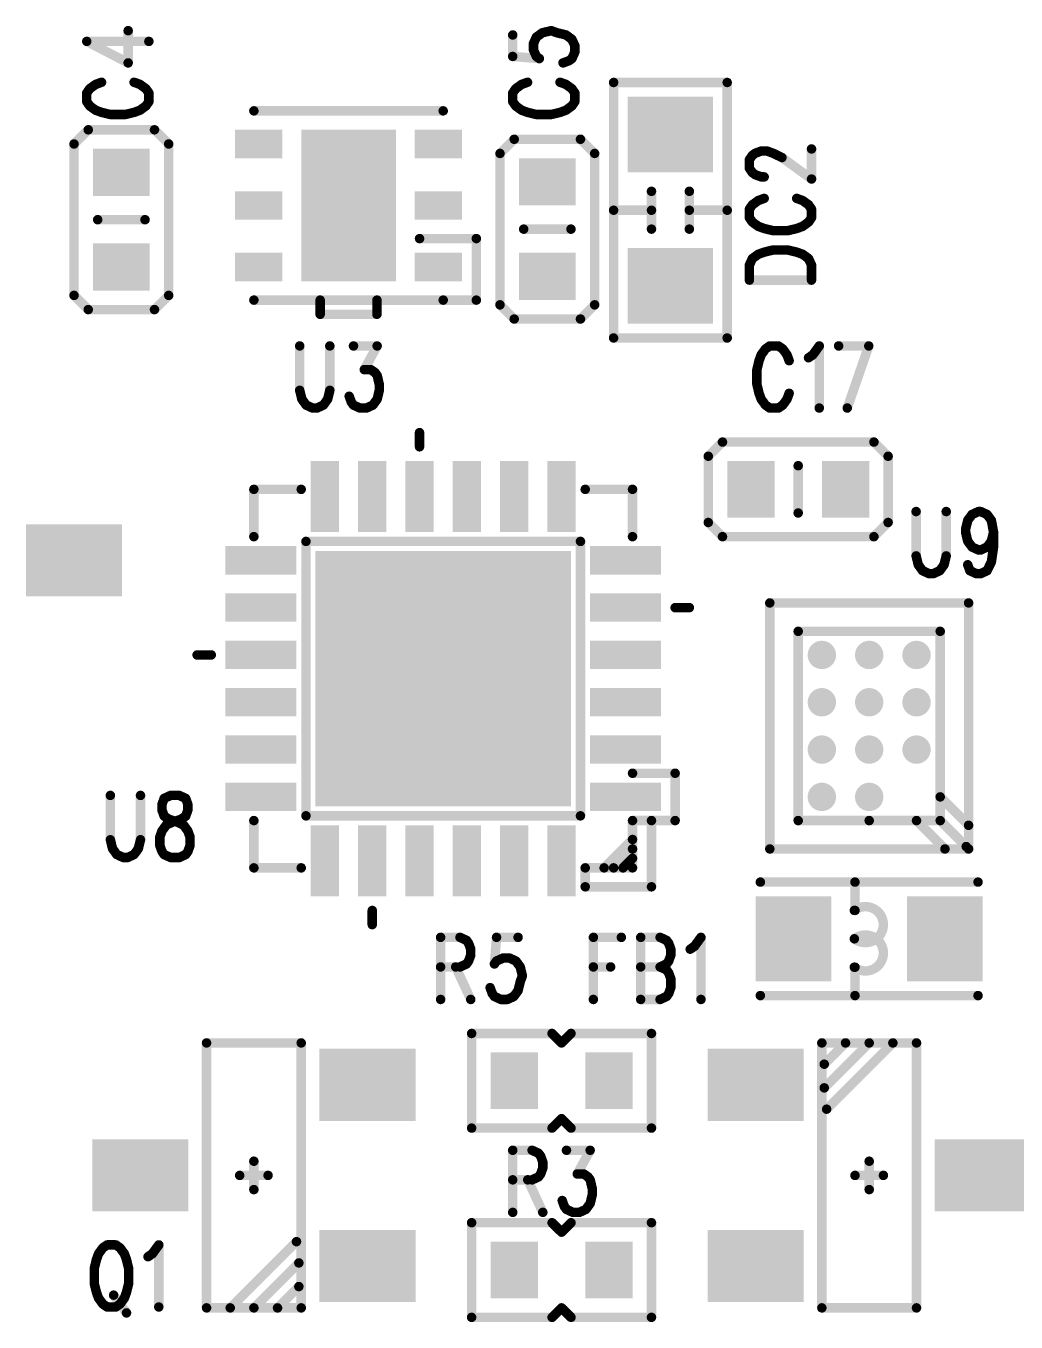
# Model space of a CAD drawing. Extents: x 99.9 to 127.4, y 95.7 to 155.
# Drawn here: x 110.09 to 120.55, y 126.95 to 140.65 of the extents above; entities that cross this region are included whole.
import ezdxf

# ---------------------------------------------------------------- set-up
doc = ezdxf.new("R2010")
doc.units = 0
doc.layers.get('0').update_dxf_attribs({"linetype": 'CONTINUOUS'})
doc.layers.add('MASK-TOP_PHO', color=3, linetype='CONTINUOUS')
doc.layers.add('SILK-TOP_PHO', color=14, linetype='CONTINUOUS')

# ---------------------------------------------------------------- blocks, each defined once
blk = doc.blocks.new('ROUND_1')
at = {"const_width": 0.050038}
blk.add_lwpolyline([(-0.025018, 0, 1), (0.025018, 0, 1)], format="xyb", close=True, dxfattribs=at)
blk = doc.blocks.new('ROUND_197')
at = {"const_width": 0.050038}
blk.add_lwpolyline([(-0.025018, 0, 1), (0.025018, 0, 1)], format="xyb", close=True, dxfattribs=at)
blk = doc.blocks.new('SQUARE_43')
blk.add_solid([(1.35001, 1.35001), (1.35001, -1.35001), (-1.35001, 1.35001), (-1.35001, -1.35001)])
blk = doc.blocks.new('ROUND_200')
at = {"const_width": 0.149986}
blk.add_lwpolyline([(-0.074994, 0, 1), (0.074994, 0, 1)], format="xyb", close=True, dxfattribs=at)
blk = doc.blocks.new('SQUARE_7')
blk.add_solid([(0.381, 0.381), (0.381, -0.381), (-0.381, 0.381), (-0.381, -0.381)])
blk = doc.blocks.new('SQUARE_16')
blk.add_solid([(0.250062, 0.250062), (0.250062, -0.250062), (-0.250062, 0.250062), (-0.250062, -0.250062)])
blk = doc.blocks.new('SQUARE_33')
blk.add_solid([(0.499998, 0.499998), (0.499998, -0.499998), (-0.499998, 0.499998), (-0.499998, -0.499998)])
blk = doc.blocks.new('SQUARE_137')
blk.add_solid([(0.149986, 0.149986), (0.149986, -0.149986), (-0.149986, 0.149986), (-0.149986, -0.149986)])
blk = doc.blocks.new('SQUARE_165')
blk.add_solid([(0.40005, 0.40005), (0.40005, -0.40005), (-0.40005, 0.40005), (-0.40005, -0.40005)])

msp = doc.modelspace()

# ---------------------------------------------------------------- linework, layer by layer
at = {"layer": 'MASK-TOP_PHO'}
for points, const_width in [([(116.949982, 139.500102), (116.849906, 139.500102)], 0.8001), ([(112.650016, 139.400026), (112.450118, 139.400026)], 0.299972), ([(113.4999, 138.450066), (113.4999, 139.050014)], 0.999996), ([(114.549936, 139.400026), (114.350038, 139.400026)], 0.299972), ([(111.05007, 139.100052), (111.149892, 139.100052)], 0.500124), ([(115.549934, 138.999976), (115.65001, 138.999976)], 0.500124), ([(112.650016, 138.75004), (112.450118, 138.75004)], 0.299972), ([(114.549936, 138.75004), (114.350038, 138.75004)], 0.299972), ([(111.05007, 138.100054), (111.149892, 138.100054)], 0.500124), ([(112.650016, 138.100054), (112.450118, 138.100054)], 0.299972), ([(114.549936, 138.100054), (114.350038, 138.100054)], 0.299972), ([(115.549934, 137.999978), (115.65001, 137.999978)], 0.500124), ([(116.949982, 137.899902), (116.849906, 137.899902)], 0.8001), ([(113.249964, 135.450072), (113.249964, 135.899906)], 0.299972), ([(113.75009, 135.450072), (113.75009, 135.899906)], 0.299972), ([(114.249962, 135.450072), (114.249962, 135.899906)], 0.299972), ([(114.750088, 135.450072), (114.750088, 135.899906)], 0.299972), ([(115.24996, 135.450072), (115.24996, 135.899906)], 0.299972), ([(115.750086, 135.450072), (115.750086, 135.899906)], 0.299972), ([(117.750082, 135.700008), (117.750082, 135.800084)], 0.500124), ([(118.75008, 135.700008), (118.75008, 135.800084)], 0.500124), ([(110.472982, 134.999984), (110.726982, 134.999984)], 0.762), ([(112.799876, 134.999984), (112.350042, 134.999984)], 0.299972), ([(116.650008, 134.999984), (116.19992, 134.999984)], 0.299972), ([(112.799876, 134.500112), (112.350042, 134.500112)], 0.299972), ([(116.650008, 134.500112), (116.19992, 134.500112)], 0.299972), ([(112.799876, 133.999986), (112.350042, 133.999986)], 0.299972), ([(116.650008, 133.999986), (116.19992, 133.999986)], 0.299972), ([(112.799876, 133.500114), (112.350042, 133.500114)], 0.299972), ([(116.650008, 133.500114), (116.19992, 133.500114)], 0.299972), ([(112.799876, 132.999988), (112.350042, 132.999988)], 0.299972), ([(116.650008, 132.999988), (116.19992, 132.999988)], 0.299972), ([(112.799876, 132.500116), (112.350042, 132.500116)], 0.299972), ([(116.650008, 132.500116), (116.19992, 132.500116)], 0.299972), ([(113.249964, 131.59994), (113.249964, 132.050028)], 0.299972), ([(113.75009, 131.59994), (113.75009, 132.050028)], 0.299972), ([(114.249962, 131.59994), (114.249962, 132.050028)], 0.299972), ([(114.750088, 131.59994), (114.750088, 132.050028)], 0.299972), ([(115.24996, 131.59994), (115.24996, 132.050028)], 0.299972), ([(115.750086, 131.59994), (115.750086, 132.050028)], 0.299972), ([(118.199916, 131.05003), (118.199916, 130.949954)], 0.8001), ([(119.800116, 131.05003), (119.800116, 130.949954)], 0.8001), ([(113.827052, 129.45745), (113.573052, 129.45745)], 0.762), ([(115.24996, 129.549906), (115.24996, 129.450084)], 0.500124), ([(116.249958, 129.549906), (116.249958, 129.450084)], 0.500124), ([(117.67312, 129.45745), (117.92712, 129.45745)], 0.762), ([(111.427006, 128.500124), (111.173006, 128.500124)], 0.762), ([(120.072912, 128.500124), (120.326912, 128.500124)], 0.762), ([(113.827052, 127.542544), (113.573052, 127.542544)], 0.762), ([(115.24996, 127.450088), (115.24996, 127.54991)], 0.500124), ([(116.249958, 127.450088), (116.249958, 127.54991)], 0.500124), ([(117.67312, 127.542544), (117.92712, 127.542544)], 0.762)]:
    msp.add_lwpolyline(points, dxfattribs=dict(at, const_width=const_width))
at = {"layer": 'SILK-TOP_PHO', "const_width": 0.100076}
for points in [[(111.17199, 140.256768), (111.17199, 140.597636)], [(115.234466, 140.55217), (115.234466, 140.325094)], [(115.45316, 140.461238), (115.484402, 140.529564)], [(115.484402, 140.529564), (115.546886, 140.57503)], [(115.546886, 140.57503), (115.640612, 140.597636)], [(115.640612, 140.597636), (115.703096, 140.57503)], [(115.703096, 140.57503), (115.796822, 140.55217)], [(115.796822, 140.55217), (115.859306, 140.506704)], [(115.859306, 140.506704), (115.890548, 140.438632)], [(110.734348, 140.484098), (111.17199, 140.256768)], [(110.734348, 140.484098), (111.390684, 140.484098)], [(115.45316, 140.393166), (115.45316, 140.461238)], [(115.484402, 140.325094), (115.45316, 140.393166)], [(115.890548, 140.37056), (115.859306, 140.302234)], [(115.890548, 140.438632), (115.890548, 140.37056)], [(115.234466, 140.325094), (115.515644, 140.302234)], [(115.515644, 140.302234), (115.484402, 140.325094)], [(115.828064, 140.279628), (115.76558, 140.256768)], [(115.859306, 140.302234), (115.828064, 140.279628)], [(110.76559, 139.983972), (110.734348, 139.93876)], [(110.828074, 140.029438), (110.76559, 139.983972)], [(110.890558, 140.052298), (110.828074, 140.029438)], [(111.296958, 140.029438), (111.234474, 140.052298)], [(111.359442, 139.983972), (111.296958, 140.029438)], [(111.390684, 139.93876), (111.359442, 139.983972)], [(115.265708, 139.983972), (115.234466, 139.93876)], [(115.328192, 140.029438), (115.265708, 139.983972)], [(115.390676, 140.052298), (115.328192, 140.029438)], [(115.796822, 140.029438), (115.734338, 140.052298)], [(115.859306, 139.983972), (115.796822, 140.029438)], [(115.890548, 139.93876), (115.859306, 139.983972)], [(116.299996, 137.349992), (116.299996, 140.050012)], [(116.299996, 140.050012), (117.499892, 140.050012)], [(117.499892, 140.050012), (117.499892, 137.349992)], [(110.734348, 139.93876), (110.734348, 139.847828)], [(110.734348, 139.847828), (110.76559, 139.802362)], [(111.359442, 139.802362), (111.390684, 139.847828)], [(111.390684, 139.847828), (111.390684, 139.93876)], [(115.234466, 139.93876), (115.234466, 139.847828)], [(115.234466, 139.847828), (115.265708, 139.802362)], [(115.859306, 139.802362), (115.890548, 139.847828)], [(115.890548, 139.847828), (115.890548, 139.93876)], [(110.76559, 139.802362), (110.828074, 139.756896)], [(110.828074, 139.756896), (110.890558, 139.734036)], [(110.890558, 139.734036), (110.984284, 139.71143)], [(110.984284, 139.71143), (111.140748, 139.71143)], [(111.140748, 139.71143), (111.234474, 139.734036)], [(111.234474, 139.734036), (111.296958, 139.756896)], [(111.296958, 139.756896), (111.359442, 139.802362)], [(114.499898, 139.750038), (112.499902, 139.750038)], [(115.265708, 139.802362), (115.328192, 139.756896)], [(115.328192, 139.756896), (115.390676, 139.734036)], [(115.390676, 139.734036), (115.484402, 139.71143)], [(115.484402, 139.71143), (115.640612, 139.71143)], [(115.640612, 139.71143), (115.734338, 139.734036)], [(115.734338, 139.734036), (115.796822, 139.756896)], [(115.796822, 139.756896), (115.859306, 139.802362)], [(110.750096, 139.549886), (110.599982, 139.400026)], [(111.45012, 139.549886), (110.750096, 139.549886)], [(111.59998, 139.400026), (111.45012, 139.549886)], [(110.599982, 139.400026), (110.599982, 137.80008)], [(111.59998, 137.80008), (111.59998, 139.400026)], [(115.24996, 139.450064), (115.1001, 139.29995)], [(115.949984, 139.450064), (115.24996, 139.450064)], [(116.100098, 139.29995), (115.949984, 139.450064)], [(115.1001, 139.29995), (115.1001, 137.700004)], [(116.100098, 137.700004), (116.100098, 139.29995)], [(117.734334, 139.234164), (117.765576, 139.27963)], [(117.765576, 139.27963), (117.796818, 139.302236)], [(117.796818, 139.302236), (117.859302, 139.325096)], [(117.859302, 139.325096), (117.921786, 139.325096)], [(117.921786, 139.325096), (117.98427, 139.302236)], [(117.98427, 139.302236), (118.07825, 139.25677)], [(118.07825, 139.25677), (118.39067, 139.02944)], [(118.39067, 139.02944), (118.39067, 139.347702)], [(117.734334, 139.143232), (117.734334, 139.234164)], [(117.765576, 139.097766), (117.734334, 139.143232)], [(117.796818, 139.074906), (117.765576, 139.097766)], [(117.859302, 139.0523), (117.796818, 139.074906)], [(117.890544, 139.0523), (117.859302, 139.0523)], [(116.700046, 138.500104), (116.700046, 138.8999)], [(117.100096, 138.500104), (117.100096, 138.8999)], [(117.765576, 138.756898), (117.734334, 138.711432)], [(117.734334, 138.711432), (117.734334, 138.6205)], [(117.82806, 138.802364), (117.765576, 138.756898)], [(117.890544, 138.82497), (117.82806, 138.802364)], [(118.296944, 138.802364), (118.23446, 138.82497)], [(118.359428, 138.756898), (118.296944, 138.802364)], [(118.39067, 138.711432), (118.359428, 138.756898)], [(118.39067, 138.6205), (118.39067, 138.711432)], [(110.849918, 138.599926), (111.350044, 138.599926)], [(116.299996, 138.700002), (116.700046, 138.700002)], [(117.499892, 138.700002), (117.100096, 138.700002)], [(117.734334, 138.6205), (117.765576, 138.575034)], [(117.765576, 138.575034), (117.82806, 138.529568)], [(118.296944, 138.529568), (118.359428, 138.575034)], [(118.359428, 138.575034), (118.39067, 138.6205)], [(115.350036, 138.500104), (115.849908, 138.500104)], [(117.82806, 138.529568), (117.890544, 138.506708)], [(117.890544, 138.506708), (117.98427, 138.484102)], [(117.98427, 138.484102), (118.140734, 138.484102)], [(118.140734, 138.484102), (118.23446, 138.506708)], [(118.23446, 138.506708), (118.296944, 138.529568)], [(114.249962, 138.400028), (114.84991, 138.400028)], [(114.84991, 138.400028), (114.84991, 137.750042)], [(117.734334, 138.120374), (117.765576, 138.1887)], [(117.765576, 138.1887), (117.82806, 138.234166)], [(117.82806, 138.234166), (117.890544, 138.256772)], [(117.890544, 138.256772), (117.98427, 138.279632)], [(117.98427, 138.279632), (118.140734, 138.279632)], [(118.140734, 138.279632), (118.23446, 138.256772)], [(118.23446, 138.256772), (118.296944, 138.234166)], [(118.296944, 138.234166), (118.359428, 138.1887)], [(118.359428, 138.1887), (118.39067, 138.120374)], [(117.734334, 137.96137), (117.734334, 138.120374)], [(118.39067, 138.120374), (118.39067, 137.96137)], [(117.734334, 137.96137), (118.39067, 137.96137)], [(110.599982, 137.80008), (110.750096, 137.649966)], [(111.45012, 137.649966), (111.59998, 137.80008)], [(112.499902, 137.750042), (114.499898, 137.750042)], [(113.199926, 137.750042), (113.199926, 137.599928)], [(113.799874, 137.750042), (113.199926, 137.750042)], [(113.799874, 137.599928), (113.799874, 137.750042)], [(114.84991, 137.750042), (114.499898, 137.750042)], [(110.750096, 137.649966), (111.45012, 137.649966)], [(115.1001, 137.700004), (115.24996, 137.54989)], [(115.949984, 137.54989), (116.100098, 137.700004)], [(113.199926, 137.599928), (113.799874, 137.599928)], [(115.24996, 137.54989), (115.949984, 137.54989)], [(117.499892, 137.349992), (116.299996, 137.349992)], [(112.984026, 137.265664), (112.984026, 136.79678)], [(113.302288, 136.79678), (113.302288, 137.265664)], [(113.552224, 137.265664), (113.80216, 137.265664)], [(113.80216, 137.265664), (113.666016, 137.015728)], [(117.904514, 137.234422), (117.859048, 137.171938)], [(117.94998, 137.265664), (117.904514, 137.234422)], [(118.040912, 137.265664), (117.94998, 137.265664)], [(118.086378, 137.234422), (118.040912, 137.265664)], [(118.131844, 137.171938), (118.086378, 137.234422)], [(118.40464, 137.171938), (118.472712, 137.265664)], [(118.472712, 137.265664), (118.472712, 136.609328)], [(118.677182, 137.265664), (118.995444, 137.265664)], [(118.995444, 137.265664), (118.768114, 136.609328)], [(117.836442, 137.109454), (117.813582, 137.015728)], [(117.859048, 137.171938), (117.836442, 137.109454)], [(118.15445, 137.109454), (118.131844, 137.171938)], [(118.359174, 137.140696), (118.40464, 137.171938)], [(113.666016, 137.015728), (113.734088, 137.015728)], [(113.734088, 137.015728), (113.779554, 136.984486)], [(113.779554, 136.984486), (113.80216, 136.953244)], [(113.80216, 136.953244), (113.82502, 136.859264)], [(117.813582, 137.015728), (117.813582, 136.859264)], [(112.984026, 136.79678), (113.006886, 136.703054)], [(113.279428, 136.703054), (113.302288, 136.79678)], [(113.82502, 136.79678), (113.80216, 136.703054)], [(113.82502, 136.859264), (113.82502, 136.79678)], [(117.813582, 136.859264), (117.836442, 136.765538)], [(113.006886, 136.703054), (113.052352, 136.64057)], [(113.234216, 136.64057), (113.279428, 136.703054)], [(113.529618, 136.671812), (113.506758, 136.734296)], [(113.552224, 136.64057), (113.529618, 136.671812)], [(113.80216, 136.703054), (113.756694, 136.64057)], [(117.836442, 136.765538), (117.859048, 136.703054)], [(117.859048, 136.703054), (117.904514, 136.64057)], [(118.086378, 136.64057), (118.131844, 136.703054)], [(118.131844, 136.703054), (118.15445, 136.765538)], [(113.052352, 136.64057), (113.120424, 136.609328)], [(113.120424, 136.609328), (113.16589, 136.609328)], [(113.16589, 136.609328), (113.234216, 136.64057)], [(113.62055, 136.609328), (113.552224, 136.64057)], [(113.688622, 136.609328), (113.62055, 136.609328)], [(113.756694, 136.64057), (113.688622, 136.609328)], [(117.904514, 136.64057), (117.94998, 136.609328)], [(117.94998, 136.609328), (118.040912, 136.609328)], [(118.040912, 136.609328), (118.086378, 136.64057)], [(114.249962, 136.349994), (114.249962, 136.19988)], [(117.450108, 136.249918), (117.299994, 136.100058)], [(119.050054, 136.249918), (117.450108, 136.249918)], [(119.199914, 136.100058), (119.050054, 136.249918)], [(117.299994, 136.100058), (117.299994, 135.400034)], [(118.249954, 135.50011), (118.249954, 135.999982)], [(119.199914, 135.400034), (119.199914, 136.100058)], [(112.499902, 135.24992), (112.499902, 135.750046)], [(112.499902, 135.750046), (113.000028, 135.750046)], [(116.499894, 135.750046), (116.000022, 135.750046)], [(116.499894, 135.24992), (116.499894, 135.750046)], [(119.49557, 135.515604), (119.49557, 135.046974)], [(119.813578, 135.046974), (119.813578, 135.515604)], [(120.018302, 135.328152), (120.040908, 135.421878)], [(120.040908, 135.421878), (120.086374, 135.484362)], [(120.086374, 135.484362), (120.154446, 135.515604)], [(120.154446, 135.515604), (120.177306, 135.515604)], [(120.177306, 135.515604), (120.245378, 135.484362)], [(120.245378, 135.484362), (120.290844, 135.421878)], [(120.290844, 135.421878), (120.313704, 135.29691)], [(117.299994, 135.400034), (117.450108, 135.24992)], [(119.050054, 135.24992), (119.199914, 135.400034)], [(120.018302, 135.29691), (120.018302, 135.328152)], [(120.040908, 135.203184), (120.018302, 135.29691)], [(120.313704, 135.29691), (120.290844, 135.203184)], [(120.313704, 135.29691), (120.313704, 135.1407)], [(115.949984, 135.199882), (113.050066, 135.199882)], [(113.050066, 135.199882), (113.050066, 132.299964)], [(115.949984, 132.299964), (115.949984, 135.199882)], [(117.450108, 135.24992), (119.050054, 135.24992)], [(120.086374, 135.1407), (120.040908, 135.203184)], [(120.290844, 135.203184), (120.245378, 135.1407)], [(119.49557, 135.046974), (119.518176, 134.953248)], [(119.790972, 134.953248), (119.813578, 135.046974)], [(120.154446, 135.109458), (120.086374, 135.1407)], [(120.177306, 135.109458), (120.154446, 135.109458)], [(120.245378, 135.1407), (120.177306, 135.109458)], [(120.313704, 135.1407), (120.290844, 134.98449)], [(119.518176, 134.953248), (119.563642, 134.89051)], [(119.563642, 134.89051), (119.631714, 134.859268)], [(119.67718, 134.859268), (119.745506, 134.89051)], [(119.745506, 134.89051), (119.790972, 134.953248)], [(120.063514, 134.89051), (120.040908, 134.953248)], [(120.13184, 134.859268), (120.063514, 134.89051)], [(120.245378, 134.89051), (120.177306, 134.859268)], [(120.290844, 134.98449), (120.245378, 134.89051)], [(119.631714, 134.859268), (119.67718, 134.859268)], [(120.177306, 134.859268), (120.13184, 134.859268)], [(116.949982, 134.500112), (117.100096, 134.500112)], [(117.94998, 134.549896), (120.050052, 134.549896)], [(117.94998, 131.949952), (117.94998, 134.549896)], [(120.050052, 134.549896), (120.050052, 131.949952)], [(119.750078, 134.249922), (118.249954, 134.249922)], [(118.249954, 134.249922), (118.249954, 132.249926)], [(119.750078, 132.249926), (119.750078, 134.249922)], [(111.899954, 133.999986), (112.050068, 133.999986)], [(116.949982, 132.750052), (116.499894, 132.750052)], [(116.949982, 132.249926), (116.949982, 132.750052)], [(110.98403, 132.51561), (110.98403, 132.04698)], [(111.302292, 132.04698), (111.302292, 132.51561)], [(111.552228, 132.484368), (111.529622, 132.421884)], [(111.529622, 132.421884), (111.529622, 132.3594)], [(111.620554, 132.51561), (111.552228, 132.484368)], [(111.711486, 132.51561), (111.620554, 132.51561)], [(111.779558, 132.484368), (111.711486, 132.51561)], [(111.802164, 132.421884), (111.779558, 132.484368)], [(111.802164, 132.3594), (111.802164, 132.421884)], [(119.750078, 132.500116), (120.050052, 132.199888)], [(111.529622, 132.3594), (111.552228, 132.296916)], [(111.552228, 132.296916), (111.597694, 132.265674)], [(111.734092, 132.265674), (111.779558, 132.296916)], [(111.779558, 132.296916), (111.802164, 132.3594)], [(113.050066, 132.299964), (115.949984, 132.299964)], [(111.506762, 132.078222), (111.529622, 132.140706)], [(111.529622, 132.140706), (111.575088, 132.20319)], [(111.575088, 132.20319), (111.64316, 132.234432)], [(111.597694, 132.265674), (111.688626, 132.234432)], [(111.64316, 132.234432), (111.734092, 132.265674)], [(111.688626, 132.234432), (111.756698, 132.20319)], [(111.756698, 132.20319), (111.802164, 132.140706)], [(111.802164, 132.140706), (111.825024, 132.078222)], [(112.499902, 132.249926), (112.499902, 131.750054)], [(116.499894, 131.750054), (116.499894, 132.249926)], [(116.499894, 132.249926), (116.949982, 132.249926)], [(116.700046, 131.549902), (116.700046, 132.249926)], [(118.249954, 132.249926), (119.000016, 132.249926)], [(119.000016, 132.249926), (119.750078, 132.249926)], [(119.499888, 132.249926), (119.800116, 131.949952)], [(119.750078, 132.249926), (120.024906, 131.975098)], [(110.98403, 132.04698), (111.00689, 131.953)], [(111.279432, 131.953), (111.302292, 132.04698)], [(111.506762, 131.984496), (111.506762, 132.078222)], [(111.825024, 132.078222), (111.825024, 131.984496)], [(116.19992, 131.750054), (116.499894, 132.050028)], [(111.00689, 131.953), (111.052356, 131.890516)], [(111.052356, 131.890516), (111.120428, 131.859274)], [(111.120428, 131.859274), (111.165894, 131.859274)], [(111.165894, 131.859274), (111.233966, 131.890516)], [(111.233966, 131.890516), (111.279432, 131.953)], [(111.529622, 131.921758), (111.506762, 131.984496)], [(111.552228, 131.890516), (111.529622, 131.921758)], [(111.620554, 131.859274), (111.552228, 131.890516)], [(111.711486, 131.859274), (111.620554, 131.859274)], [(111.779558, 131.890516), (111.711486, 131.859274)], [(111.802164, 131.921758), (111.779558, 131.890516)], [(111.825024, 131.984496), (111.802164, 131.921758)], [(116.299996, 131.750054), (116.499894, 131.949952)], [(120.050052, 131.949952), (117.94998, 131.949952)], [(112.499902, 131.750054), (113.000028, 131.750054)], [(116.000022, 131.750054), (116.499894, 131.750054)], [(116.000022, 131.750054), (116.000022, 131.549902)], [(116.400072, 131.750054), (116.499894, 131.849876)], [(120.149874, 131.59994), (117.849904, 131.59994)], [(118.849902, 131.299966), (118.849902, 131.59994)], [(116.000022, 131.549902), (116.700046, 131.549902)], [(113.75009, 131.299966), (113.75009, 131.150106)], [(114.47272, 131.01574), (114.47272, 130.359404)], [(114.47272, 131.01574), (114.67719, 131.01574)], [(114.67719, 131.01574), (114.745516, 130.984498)], [(114.745516, 130.984498), (114.768122, 130.953002)], [(114.768122, 130.953002), (114.790982, 130.890518)], [(115.063524, 131.01574), (115.040918, 130.734308)], [(115.290854, 131.01574), (115.063524, 131.01574)], [(116.086382, 131.01574), (116.086382, 130.359404)], [(116.086382, 131.01574), (116.381784, 131.01574)], [(116.586254, 131.01574), (116.586254, 130.359404)], [(116.586254, 131.01574), (116.790978, 131.01574)], [(116.790978, 131.01574), (116.85905, 130.984498)], [(116.85905, 130.984498), (116.88191, 130.953002)], [(116.88191, 130.953002), (116.904516, 130.890518)], [(117.108986, 130.890518), (117.154452, 130.92176)], [(117.154452, 130.92176), (117.222778, 131.01574)], [(117.222778, 131.01574), (117.222778, 130.359404)], [(114.768122, 130.76555), (114.745516, 130.734308)], [(114.790982, 130.828034), (114.768122, 130.76555)], [(114.790982, 130.890518), (114.790982, 130.828034)], [(115.040918, 130.734308), (115.063524, 130.76555)], [(115.063524, 130.76555), (115.13185, 130.796792)], [(115.13185, 130.796792), (115.199922, 130.796792)], [(115.199922, 130.796792), (115.268248, 130.76555)], [(115.268248, 130.76555), (115.313714, 130.703066)], [(116.88191, 130.76555), (116.85905, 130.734308)], [(116.904516, 130.828034), (116.88191, 130.76555)], [(116.904516, 130.890518), (116.904516, 130.828034)], [(114.67719, 130.703066), (114.47272, 130.703066)], [(114.631724, 130.703066), (114.790982, 130.359404)], [(114.745516, 130.734308), (114.67719, 130.703066)], [(115.313714, 130.703066), (115.33632, 130.60934)], [(116.086382, 130.703066), (116.268246, 130.703066)], [(116.586254, 130.703066), (116.790978, 130.703066)], [(116.85905, 130.734308), (116.790978, 130.703066)], [(116.790978, 130.703066), (116.85905, 130.671824)], [(116.85905, 130.671824), (116.88191, 130.640582)], [(116.88191, 130.640582), (116.904516, 130.578098)], [(118.849902, 130.700018), (118.849902, 130.400044)], [(115.313714, 130.546856), (115.290854, 130.45313)], [(115.33632, 130.60934), (115.313714, 130.546856)], [(116.904516, 130.578098), (116.904516, 130.484372)], [(115.018058, 130.421888), (114.995452, 130.484372)], [(115.040918, 130.390646), (115.018058, 130.421888)], [(115.10899, 130.359404), (115.040918, 130.390646)], [(115.177316, 130.359404), (115.10899, 130.359404)], [(115.245388, 130.390646), (115.177316, 130.359404)], [(115.290854, 130.45313), (115.245388, 130.390646)], [(116.790978, 130.359404), (116.586254, 130.359404)], [(116.85905, 130.390646), (116.790978, 130.359404)], [(116.88191, 130.421888), (116.85905, 130.390646)], [(116.904516, 130.484372), (116.88191, 130.421888)], [(120.149874, 130.400044), (117.849904, 130.400044)], [(115.65001, 129.999994), (114.800126, 129.999994)], [(114.800126, 129.999994), (114.800126, 128.999996)], [(115.750086, 129.899918), (115.65001, 129.999994)], [(115.849908, 129.999994), (115.750086, 129.899918)], [(116.700046, 129.999994), (115.849908, 129.999994)], [(116.700046, 128.999996), (116.700046, 129.999994)], [(113.000028, 129.900172), (112.00003, 129.900172)], [(112.00003, 129.900172), (112.00003, 127.100076)], [(113.000028, 127.100076), (113.000028, 129.900172)], [(118.49989, 129.900172), (118.49989, 127.100076)], [(119.499888, 129.900172), (118.49989, 129.900172)], [(118.75008, 129.900172), (118.525036, 129.675128)], [(119.000016, 129.899918), (118.525036, 129.424938)], [(119.249952, 129.899918), (118.550182, 129.199894)], [(119.499888, 127.100076), (119.499888, 129.900172)], [(114.800126, 128.999996), (115.65001, 128.999996)], [(115.65001, 128.999996), (115.750086, 129.100072)], [(115.750086, 129.100072), (115.849908, 128.999996)], [(115.849908, 128.999996), (116.700046, 128.999996)], [(115.234212, 128.765554), (115.234212, 128.109472)], [(115.234212, 128.765554), (115.438682, 128.765554)], [(115.438682, 128.765554), (115.506754, 128.734312)], [(115.506754, 128.734312), (115.529614, 128.70307)], [(115.802156, 128.765554), (116.052346, 128.765554)], [(116.052346, 128.765554), (115.915948, 128.515618)], [(112.499902, 128.35001), (112.499902, 128.649984)], [(115.529614, 128.70307), (115.55222, 128.640586)], [(115.55222, 128.578102), (115.529614, 128.515618)], [(115.55222, 128.640586), (115.55222, 128.578102)], [(119.000016, 128.649984), (119.000016, 128.35001)], [(112.349788, 128.500124), (112.650016, 128.500124)], [(115.438682, 128.453134), (115.234212, 128.453134)], [(115.393216, 128.453134), (115.55222, 128.109472)], [(115.506754, 128.484376), (115.438682, 128.453134)], [(115.529614, 128.515618), (115.506754, 128.484376)], [(115.915948, 128.515618), (115.98402, 128.515618)], [(115.98402, 128.515618), (116.029486, 128.484376)], [(116.029486, 128.484376), (116.052346, 128.453134)], [(116.052346, 128.453134), (116.074952, 128.359408)], [(119.15013, 128.500124), (118.849902, 128.500124)], [(116.074952, 128.359408), (116.074952, 128.296924)], [(115.77955, 128.171956), (115.756944, 128.23444)], [(115.802156, 128.140714), (115.77955, 128.171956)], [(116.052346, 128.203198), (116.00688, 128.140714)], [(116.074952, 128.296924), (116.052346, 128.203198)], [(115.870482, 128.109472), (115.802156, 128.140714)], [(115.938554, 128.109472), (115.870482, 128.109472)], [(116.00688, 128.140714), (115.938554, 128.109472)], [(114.800126, 127.999998), (114.800126, 127)], [(115.65001, 127.999998), (114.800126, 127.999998)], [(115.750086, 127.899922), (115.65001, 127.999998)], [(115.849908, 127.999998), (115.750086, 127.899922)], [(116.700046, 127.999998), (115.849908, 127.999998)], [(116.700046, 127), (116.700046, 127.999998)], [(110.949994, 127.765556), (110.904528, 127.734314)], [(111.040926, 127.765556), (110.949994, 127.765556)], [(111.086392, 127.734314), (111.040926, 127.765556)], [(111.42726, 127.67183), (111.495332, 127.765556)], [(111.495332, 127.765556), (111.495332, 127.109474)], [(112.249966, 127.100076), (112.94999, 127.8001)], [(110.859062, 127.67183), (110.836456, 127.609346)], [(110.904528, 127.734314), (110.859062, 127.67183)], [(111.131858, 127.67183), (111.086392, 127.734314)], [(111.154464, 127.609346), (111.131858, 127.67183)], [(111.381794, 127.640588), (111.42726, 127.67183)], [(110.836456, 127.609346), (110.813596, 127.51562)], [(110.813596, 127.51562), (110.813596, 127.35941)], [(111.177324, 127.51562), (111.154464, 127.609346)], [(111.177324, 127.35941), (111.177324, 127.51562)], [(112.499902, 127.100076), (112.974882, 127.575056)], [(110.813596, 127.35941), (110.836456, 127.265684)], [(111.154464, 127.265684), (111.177324, 127.35941)], [(110.836456, 127.265684), (110.859062, 127.2032)], [(110.859062, 127.2032), (110.904528, 127.140716)], [(111.018066, 127.234442), (111.154464, 127.04699)], [(111.086392, 127.140716), (111.131858, 127.2032)], [(111.131858, 127.2032), (111.154464, 127.265684)], [(112.749838, 127.099822), (112.974882, 127.32512)], [(110.904528, 127.140716), (110.949994, 127.109474)], [(110.949994, 127.109474), (111.040926, 127.109474)], [(111.040926, 127.109474), (111.086392, 127.140716)], [(112.00003, 127.100076), (113.000028, 127.100076)], [(115.65001, 127), (115.750086, 127.100076)], [(115.750086, 127.100076), (115.849908, 127)], [(118.49989, 127.100076), (119.499888, 127.100076)], [(114.800126, 127), (115.65001, 127)], [(115.849908, 127), (116.700046, 127)]]:
    msp.add_lwpolyline(points, dxfattribs=at)
for points in [[(118.843298, 131.000246, 2.0411482), (118.843298, 131.30022)], [(118.843298, 130.700272, 2.0411482), (118.843298, 131.000246)]]:
    msp.add_lwpolyline(points, format="xyb", dxfattribs=at)

# ---------------------------------------------------------------- block references
at = {"layer": 'MASK-TOP_PHO'}
for name, p in [('SQUARE_165', (116.849906, 139.500102)), ('SQUARE_165', (116.949982, 139.500102)), ('SQUARE_137', (112.450118, 139.400026)), ('SQUARE_137', (112.650016, 139.400026)), ('SQUARE_33', (113.4999, 139.050014)), ('SQUARE_137', (114.350038, 139.400026)), ('SQUARE_137', (114.549936, 139.400026)), ('SQUARE_16', (111.05007, 139.100052)), ('SQUARE_16', (111.149892, 139.100052)), ('SQUARE_16', (115.549934, 138.999976)), ('SQUARE_16', (115.65001, 138.999976)), ('SQUARE_137', (112.450118, 138.75004)), ('SQUARE_137', (112.650016, 138.75004)), ('SQUARE_33', (113.4999, 138.450066)), ('SQUARE_137', (114.350038, 138.75004)), ('SQUARE_137', (114.549936, 138.75004)), ('SQUARE_16', (111.05007, 138.100054)), ('SQUARE_16', (111.149892, 138.100054)), ('SQUARE_137', (112.450118, 138.100054)), ('SQUARE_137', (112.650016, 138.100054)), ('SQUARE_137', (114.350038, 138.100054)), ('SQUARE_137', (114.549936, 138.100054)), ('SQUARE_16', (115.549934, 137.999978)), ('SQUARE_16', (115.65001, 137.999978)), ('SQUARE_165', (116.849906, 137.899902)), ('SQUARE_165', (116.949982, 137.899902)), ('SQUARE_137', (113.249964, 135.899906)), ('SQUARE_137', (113.75009, 135.899906)), ('SQUARE_137', (114.249962, 135.899906)), ('SQUARE_137', (114.750088, 135.899906)), ('SQUARE_137', (115.24996, 135.899906)), ('SQUARE_137', (115.750086, 135.899906)), ('SQUARE_16', (117.750082, 135.800084)), ('SQUARE_16', (118.75008, 135.800084)), ('SQUARE_16', (117.750082, 135.700008)), ('SQUARE_16', (118.75008, 135.700008)), ('SQUARE_137', (113.249964, 135.450072)), ('SQUARE_137', (113.75009, 135.450072)), ('SQUARE_137', (114.249962, 135.450072)), ('SQUARE_137', (114.750088, 135.450072)), ('SQUARE_137', (115.24996, 135.450072)), ('SQUARE_137', (115.750086, 135.450072)), ('SQUARE_7', (110.472982, 134.999984)), ('SQUARE_7', (110.726982, 134.999984)), ('SQUARE_137', (112.350042, 134.999984)), ('SQUARE_137', (112.799876, 134.999984)), ('SQUARE_43', (114.499898, 133.75005)), ('SQUARE_137', (116.19992, 134.999984)), ('SQUARE_137', (116.650008, 134.999984)), ('SQUARE_137', (112.350042, 134.500112)), ('SQUARE_137', (112.799876, 134.500112)), ('SQUARE_137', (116.19992, 134.500112)), ('SQUARE_137', (116.650008, 134.500112)), ('SQUARE_137', (112.350042, 133.999986)), ('SQUARE_137', (112.799876, 133.999986)), ('SQUARE_137', (116.19992, 133.999986)), ('SQUARE_137', (116.650008, 133.999986)), ('ROUND_200', (118.49989, 133.999986)), ('ROUND_200', (119.000016, 133.999986)), ('ROUND_200', (119.499888, 133.999986)), ('SQUARE_137', (112.350042, 133.500114)), ('SQUARE_137', (112.799876, 133.500114)), ('SQUARE_137', (116.19992, 133.500114)), ('SQUARE_137', (116.650008, 133.500114)), ('ROUND_200', (118.49989, 133.500114)), ('ROUND_200', (119.000016, 133.500114)), ('ROUND_200', (119.499888, 133.500114)), ('SQUARE_137', (112.350042, 132.999988)), ('SQUARE_137', (112.799876, 132.999988)), ('SQUARE_137', (116.19992, 132.999988)), ('SQUARE_137', (116.650008, 132.999988)), ('ROUND_200', (118.49989, 132.999988)), ('ROUND_200', (119.000016, 132.999988)), ('ROUND_200', (119.499888, 132.999988)), ('SQUARE_137', (112.350042, 132.500116)), ('SQUARE_137', (112.799876, 132.500116)), ('SQUARE_137', (116.19992, 132.500116)), ('SQUARE_137', (116.650008, 132.500116)), ('ROUND_200', (118.49989, 132.500116)), ('ROUND_200', (119.000016, 132.500116)), ('SQUARE_137', (113.249964, 132.050028)), ('SQUARE_137', (113.75009, 132.050028)), ('SQUARE_137', (114.249962, 132.050028)), ('SQUARE_137', (114.750088, 132.050028)), ('SQUARE_137', (115.24996, 132.050028)), ('SQUARE_137', (115.750086, 132.050028)), ('SQUARE_137', (113.249964, 131.59994)), ('SQUARE_137', (113.75009, 131.59994)), ('SQUARE_137', (114.249962, 131.59994)), ('SQUARE_137', (114.750088, 131.59994)), ('SQUARE_137', (115.24996, 131.59994)), ('SQUARE_137', (115.750086, 131.59994)), ('SQUARE_165', (118.199916, 131.05003)), ('SQUARE_165', (119.800116, 131.05003)), ('SQUARE_165', (118.199916, 130.949954)), ('SQUARE_165', (119.800116, 130.949954)), ('SQUARE_7', (113.573052, 129.45745)), ('SQUARE_7', (113.827052, 129.45745)), ('SQUARE_16', (115.24996, 129.549906)), ('SQUARE_16', (116.249958, 129.549906)), ('SQUARE_7', (117.67312, 129.45745)), ('SQUARE_7', (117.92712, 129.45745)), ('SQUARE_16', (115.24996, 129.450084)), ('SQUARE_16', (116.249958, 129.450084)), ('SQUARE_7', (111.173006, 128.500124)), ('SQUARE_7', (111.427006, 128.500124)), ('SQUARE_7', (120.072912, 128.500124)), ('SQUARE_7', (120.326912, 128.500124)), ('SQUARE_7', (113.573052, 127.542544)), ('SQUARE_7', (113.827052, 127.542544)), ('SQUARE_16', (115.24996, 127.54991)), ('SQUARE_16', (116.249958, 127.54991)), ('SQUARE_7', (117.67312, 127.542544)), ('SQUARE_7', (117.92712, 127.542544)), ('SQUARE_16', (115.24996, 127.450088)), ('SQUARE_16', (116.249958, 127.450088))]:
    msp.add_blockref(name, p, dxfattribs=at)
at = {"layer": 'SILK-TOP_PHO'}
for name, p in [('ROUND_1', (111.17199, 140.597636)), ('ROUND_1', (115.234466, 140.55217)), ('ROUND_1', (115.484402, 140.529564)), ('ROUND_1', (115.546886, 140.57503)), ('ROUND_1', (115.640612, 140.597636)), ('ROUND_1', (115.703096, 140.57503)), ('ROUND_1', (115.796822, 140.55217)), ('ROUND_1', (115.859306, 140.506704)), ('ROUND_1', (110.734348, 140.484098)), ('ROUND_1', (110.734348, 140.484098)), ('ROUND_1', (111.390684, 140.484098)), ('ROUND_1', (115.45316, 140.461238)), ('ROUND_1', (115.45316, 140.393166)), ('ROUND_1', (115.890548, 140.438632)), ('ROUND_1', (115.890548, 140.37056)), ('ROUND_1', (111.17199, 140.256768)), ('ROUND_1', (115.234466, 140.325094)), ('ROUND_1', (115.484402, 140.325094)), ('ROUND_1', (115.515644, 140.302234)), ('ROUND_1', (115.76558, 140.256768)), ('ROUND_1', (115.828064, 140.279628)), ('ROUND_1', (115.859306, 140.302234)), ('ROUND_1', (110.76559, 139.983972)), ('ROUND_1', (110.828074, 140.029438)), ('ROUND_1', (110.890558, 140.052298)), ('ROUND_1', (111.234474, 140.052298)), ('ROUND_1', (111.296958, 140.029438)), ('ROUND_1', (111.359442, 139.983972)), ('ROUND_1', (115.265708, 139.983972)), ('ROUND_1', (115.328192, 140.029438)), ('ROUND_1', (115.390676, 140.052298)), ('ROUND_1', (115.734338, 140.052298)), ('ROUND_1', (115.796822, 140.029438)), ('ROUND_1', (115.859306, 139.983972)), ('ROUND_1', (116.299996, 140.050012)), ('ROUND_1', (117.499892, 140.050012)), ('ROUND_1', (110.734348, 139.93876)), ('ROUND_1', (110.734348, 139.847828)), ('ROUND_1', (111.390684, 139.93876)), ('ROUND_1', (111.390684, 139.847828)), ('ROUND_1', (115.234466, 139.93876)), ('ROUND_1', (115.234466, 139.847828)), ('ROUND_1', (115.890548, 139.93876)), ('ROUND_1', (115.890548, 139.847828)), ('ROUND_1', (110.76559, 139.802362)), ('ROUND_1', (110.828074, 139.756896)), ('ROUND_1', (110.890558, 139.734036)), ('ROUND_1', (110.984284, 139.71143)), ('ROUND_1', (111.140748, 139.71143)), ('ROUND_1', (111.234474, 139.734036)), ('ROUND_1', (111.296958, 139.756896)), ('ROUND_1', (111.359442, 139.802362)), ('ROUND_1', (112.499902, 139.750038)), ('ROUND_1', (114.499898, 139.750038)), ('ROUND_1', (115.265708, 139.802362)), ('ROUND_1', (115.328192, 139.756896)), ('ROUND_1', (115.390676, 139.734036)), ('ROUND_1', (115.484402, 139.71143)), ('ROUND_1', (115.640612, 139.71143)), ('ROUND_1', (115.734338, 139.734036)), ('ROUND_1', (115.796822, 139.756896)), ('ROUND_1', (115.859306, 139.802362)), ('ROUND_1', (110.750096, 139.549886)), ('ROUND_1', (111.45012, 139.549886)), ('ROUND_1', (110.599982, 139.400026)), ('ROUND_1', (111.59998, 139.400026)), ('ROUND_1', (111.59998, 139.400026)), ('ROUND_1', (115.24996, 139.450064)), ('ROUND_1', (115.949984, 139.450064)), ('ROUND_1', (115.1001, 139.29995)), ('ROUND_1', (116.100098, 139.29995)), ('ROUND_1', (116.100098, 139.29995)), ('ROUND_1', (117.765576, 139.27963)), ('ROUND_1', (117.796818, 139.302236)), ('ROUND_1', (117.859302, 139.325096)), ('ROUND_1', (117.921786, 139.325096)), ('ROUND_1', (117.98427, 139.302236)), ('ROUND_1', (118.07825, 139.25677)), ('ROUND_1', (118.39067, 139.347702)), ('ROUND_1', (117.734334, 139.234164)), ('ROUND_1', (117.734334, 139.143232)), ('ROUND_1', (117.765576, 139.097766)), ('ROUND_1', (117.796818, 139.074906)), ('ROUND_1', (117.859302, 139.0523)), ('ROUND_1', (117.890544, 139.0523)), ('ROUND_1', (118.39067, 139.02944)), ('ROUND_1', (116.700046, 138.8999)), ('ROUND_1', (117.100096, 138.8999)), ('ROUND_1', (117.734334, 138.711432)), ('ROUND_1', (117.765576, 138.756898)), ('ROUND_1', (117.82806, 138.802364)), ('ROUND_1', (117.890544, 138.82497)), ('ROUND_1', (118.23446, 138.82497)), ('ROUND_1', (118.296944, 138.802364)), ('ROUND_1', (118.359428, 138.756898)), ('ROUND_1', (118.39067, 138.711432)), ('ROUND_1', (110.849918, 138.599926)), ('ROUND_1', (111.350044, 138.599926)), ('ROUND_1', (116.299996, 138.700002)), ('ROUND_1', (116.700046, 138.700002)), ('ROUND_1', (117.100096, 138.700002)), ('ROUND_1', (117.499892, 138.700002)), ('ROUND_1', (117.734334, 138.6205)), ('ROUND_1', (117.765576, 138.575034)), ('ROUND_1', (118.359428, 138.575034)), ('ROUND_1', (118.39067, 138.6205)), ('ROUND_1', (115.350036, 138.500104)), ('ROUND_1', (115.849908, 138.500104)), ('ROUND_1', (116.700046, 138.500104)), ('ROUND_1', (117.100096, 138.500104)), ('ROUND_1', (117.82806, 138.529568)), ('ROUND_1', (117.890544, 138.506708)), ('ROUND_1', (117.98427, 138.484102)), ('ROUND_1', (118.140734, 138.484102)), ('ROUND_1', (118.23446, 138.506708)), ('ROUND_1', (118.296944, 138.529568)), ('ROUND_1', (114.249962, 138.400028)), ('ROUND_1', (114.84991, 138.400028)), ('ROUND_1', (117.765576, 138.1887)), ('ROUND_1', (117.82806, 138.234166)), ('ROUND_1', (117.890544, 138.256772)), ('ROUND_1', (117.98427, 138.279632)), ('ROUND_1', (118.140734, 138.279632)), ('ROUND_1', (118.23446, 138.256772)), ('ROUND_1', (118.296944, 138.234166)), ('ROUND_1', (118.359428, 138.1887)), ('ROUND_1', (117.734334, 138.120374)), ('ROUND_1', (118.39067, 138.120374)), ('ROUND_1', (117.734334, 137.96137)), ('ROUND_1', (117.734334, 137.96137)), ('ROUND_1', (118.39067, 137.96137)), ('ROUND_1', (118.39067, 137.96137)), ('ROUND_1', (110.599982, 137.80008)), ('ROUND_1', (111.59998, 137.80008)), ('ROUND_1', (112.499902, 137.750042)), ('ROUND_1', (113.199926, 137.750042)), ('ROUND_1', (113.199926, 137.750042)), ('ROUND_1', (113.799874, 137.750042)), ('ROUND_1', (114.499898, 137.750042)), ('ROUND_1', (114.499898, 137.750042)), ('ROUND_1', (114.84991, 137.750042)), ('ROUND_1', (110.750096, 137.649966)), ('ROUND_1', (111.45012, 137.649966)), ('ROUND_1', (115.1001, 137.700004)), ('ROUND_1', (116.100098, 137.700004)), ('ROUND_1', (113.199926, 137.599928)), ('ROUND_1', (113.799874, 137.599928)), ('ROUND_1', (115.24996, 137.54989)), ('ROUND_1', (115.949984, 137.54989)), ('ROUND_1', (116.299996, 137.349992)), ('ROUND_1', (116.299996, 137.349992)), ('ROUND_1', (117.499892, 137.349992)), ('ROUND_1', (112.984026, 137.265664)), ('ROUND_1', (113.302288, 137.265664)), ('ROUND_1', (113.552224, 137.265664)), ('ROUND_1', (113.80216, 137.265664)), ('ROUND_1', (117.904514, 137.234422)), ('ROUND_1', (117.94998, 137.265664)), ('ROUND_1', (118.040912, 137.265664)), ('ROUND_1', (118.086378, 137.234422)), ('ROUND_1', (118.472712, 137.265664)), ('ROUND_1', (118.677182, 137.265664)), ('ROUND_1', (118.995444, 137.265664)), ('ROUND_1', (118.995444, 137.265664)), ('ROUND_1', (117.836442, 137.109454)), ('ROUND_1', (117.859048, 137.171938)), ('ROUND_1', (118.131844, 137.171938)), ('ROUND_1', (118.15445, 137.109454)), ('ROUND_1', (118.359174, 137.140696)), ('ROUND_1', (118.40464, 137.171938)), ('ROUND_1', (113.666016, 137.015728)), ('ROUND_1', (113.734088, 137.015728)), ('ROUND_1', (113.779554, 136.984486)), ('ROUND_1', (113.80216, 136.953244)), ('ROUND_1', (117.813582, 137.015728)), ('ROUND_1', (112.984026, 136.79678)), ('ROUND_1', (113.302288, 136.79678)), ('ROUND_1', (113.82502, 136.859264)), ('ROUND_1', (113.82502, 136.79678)), ('ROUND_1', (117.813582, 136.859264)), ('ROUND_1', (113.006886, 136.703054)), ('ROUND_1', (113.279428, 136.703054)), ('ROUND_1', (113.506758, 136.734296)), ('ROUND_1', (113.529618, 136.671812)), ('ROUND_1', (113.80216, 136.703054)), ('ROUND_1', (117.836442, 136.765538)), ('ROUND_1', (117.859048, 136.703054)), ('ROUND_1', (118.131844, 136.703054)), ('ROUND_1', (118.15445, 136.765538)), ('ROUND_1', (113.052352, 136.64057)), ('ROUND_1', (113.120424, 136.609328)), ('ROUND_1', (113.16589, 136.609328)), ('ROUND_1', (113.234216, 136.64057)), ('ROUND_1', (113.552224, 136.64057)), ('ROUND_1', (113.62055, 136.609328)), ('ROUND_1', (113.688622, 136.609328)), ('ROUND_1', (113.756694, 136.64057)), ('ROUND_1', (117.904514, 136.64057)), ('ROUND_1', (117.94998, 136.609328)), ('ROUND_1', (118.040912, 136.609328)), ('ROUND_1', (118.086378, 136.64057)), ('ROUND_1', (118.472712, 136.609328)), ('ROUND_1', (118.768114, 136.609328)), ('ROUND_1', (114.249962, 136.349994)), ('ROUND_1', (117.450108, 136.249918)), ('ROUND_1', (117.450108, 136.249918)), ('ROUND_1', (119.050054, 136.249918)), ('ROUND_1', (114.249962, 136.19988)), ('ROUND_1', (117.299994, 136.100058)), ('ROUND_1', (118.249954, 135.999982)), ('ROUND_1', (119.199914, 136.100058)), ('ROUND_1', (112.499902, 135.750046)), ('ROUND_1', (113.000028, 135.750046)), ('ROUND_1', (116.000022, 135.750046)), ('ROUND_1', (116.499894, 135.750046)), ('ROUND_1', (118.249954, 135.50011)), ('ROUND_1', (119.49557, 135.515604)), ('ROUND_1', (119.813578, 135.515604)), ('ROUND_1', (120.040908, 135.421878)), ('ROUND_1', (120.086374, 135.484362)), ('ROUND_1', (120.154446, 135.515604)), ('ROUND_1', (120.177306, 135.515604)), ('ROUND_1', (120.245378, 135.484362)), ('ROUND_1', (120.290844, 135.421878)), ('ROUND_1', (117.299994, 135.400034)), ('ROUND_1', (119.199914, 135.400034)), ('ROUND_1', (120.018302, 135.328152)), ('ROUND_1', (120.018302, 135.29691)), ('ROUND_1', (120.313704, 135.29691)), ('ROUND_1', (120.313704, 135.29691)), ('ROUND_1', (112.499902, 135.24992)), ('ROUND_1', (113.050066, 135.199882)), ('ROUND_1', (115.949984, 135.199882)), ('ROUND_1', (116.499894, 135.24992)), ('ROUND_1', (117.450108, 135.24992)), ('ROUND_1', (119.050054, 135.24992)), ('ROUND_1', (120.040908, 135.203184)), ('ROUND_1', (120.290844, 135.203184)), ('ROUND_1', (119.49557, 135.046974)), ('ROUND_1', (119.813578, 135.046974)), ('ROUND_1', (120.086374, 135.1407)), ('ROUND_1', (120.154446, 135.109458)), ('ROUND_1', (120.177306, 135.109458)), ('ROUND_1', (120.245378, 135.1407)), ('ROUND_1', (120.313704, 135.1407)), ('ROUND_1', (119.518176, 134.953248)), ('ROUND_1', (119.563642, 134.89051)), ('ROUND_1', (119.745506, 134.89051)), ('ROUND_1', (119.790972, 134.953248)), ('ROUND_1', (120.040908, 134.953248)), ('ROUND_1', (120.063514, 134.89051)), ('ROUND_1', (120.245378, 134.89051)), ('ROUND_1', (120.290844, 134.98449)), ('ROUND_1', (119.631714, 134.859268)), ('ROUND_1', (119.67718, 134.859268)), ('ROUND_1', (120.13184, 134.859268)), ('ROUND_1', (120.177306, 134.859268)), ('ROUND_1', (116.949982, 134.500112)), ('ROUND_1', (117.100096, 134.500112)), ('ROUND_197', (117.94998, 134.549896)), ('ROUND_197', (117.94998, 134.549896)), ('ROUND_197', (120.050052, 134.549896)), ('ROUND_1', (118.249954, 134.249922)), ('ROUND_1', (119.750078, 134.249922)), ('ROUND_1', (111.899954, 133.999986)), ('ROUND_1', (112.050068, 133.999986)), ('ROUND_1', (116.499894, 132.750052)), ('ROUND_1', (116.949982, 132.750052)), ('ROUND_1', (110.98403, 132.51561)), ('ROUND_1', (111.302292, 132.51561)), ('ROUND_1', (111.529622, 132.421884)), ('ROUND_1', (111.552228, 132.484368)), ('ROUND_1', (111.620554, 132.51561)), ('ROUND_1', (111.620554, 132.51561)), ('ROUND_1', (111.711486, 132.51561)), ('ROUND_1', (111.779558, 132.484368)), ('ROUND_1', (111.802164, 132.421884)), ('ROUND_197', (119.750078, 132.500116)), ('ROUND_1', (111.529622, 132.3594)), ('ROUND_1', (111.552228, 132.296916)), ('ROUND_1', (111.779558, 132.296916)), ('ROUND_1', (111.802164, 132.3594)), ('ROUND_1', (113.050066, 132.299964)), ('ROUND_1', (113.050066, 132.299964)), ('ROUND_1', (115.949984, 132.299964)), ('ROUND_1', (111.529622, 132.140706)), ('ROUND_1', (111.575088, 132.20319)), ('ROUND_1', (111.597694, 132.265674)), ('ROUND_1', (111.64316, 132.234432)), ('ROUND_1', (111.688626, 132.234432)), ('ROUND_1', (111.734092, 132.265674)), ('ROUND_1', (111.756698, 132.20319)), ('ROUND_1', (111.802164, 132.140706)), ('ROUND_1', (112.499902, 132.249926)), ('ROUND_1', (116.499894, 132.249926)), ('ROUND_1', (116.499894, 132.249926)), ('ROUND_1', (116.700046, 132.249926)), ('ROUND_1', (116.949982, 132.249926)), ('ROUND_1', (118.249954, 132.249926)), ('ROUND_1', (118.249954, 132.249926)), ('ROUND_1', (119.000016, 132.249926)), ('ROUND_197', (119.499888, 132.249926)), ('ROUND_1', (119.750078, 132.249926)), ('ROUND_197', (119.750078, 132.249926)), ('ROUND_197', (120.050052, 132.199888)), ('ROUND_1', (110.98403, 132.04698)), ('ROUND_1', (111.302292, 132.04698)), ('ROUND_1', (111.506762, 132.078222)), ('ROUND_1', (111.825024, 132.078222)), ('ROUND_1', (116.499894, 132.050028)), ('ROUND_1', (111.00689, 131.953)), ('ROUND_1', (111.052356, 131.890516)), ('ROUND_1', (111.120428, 131.859274)), ('ROUND_1', (111.165894, 131.859274)), ('ROUND_1', (111.233966, 131.890516)), ('ROUND_1', (111.279432, 131.953)), ('ROUND_1', (111.506762, 131.984496)), ('ROUND_1', (111.529622, 131.921758)), ('ROUND_1', (111.552228, 131.890516)), ('ROUND_1', (111.620554, 131.859274)), ('ROUND_1', (111.711486, 131.859274)), ('ROUND_1', (111.779558, 131.890516)), ('ROUND_1', (111.802164, 131.921758)), ('ROUND_1', (111.825024, 131.984496)), ('ROUND_1', (116.499894, 131.949952)), ('ROUND_197', (117.94998, 131.949952)), ('ROUND_197', (119.800116, 131.949952)), ('ROUND_197', (120.024906, 131.975098)), ('ROUND_197', (120.050052, 131.949952)), ('ROUND_1', (112.499902, 131.750054)), ('ROUND_1', (113.000028, 131.750054)), ('ROUND_1', (116.000022, 131.750054)), ('ROUND_1', (116.000022, 131.750054)), ('ROUND_1', (116.19992, 131.750054)), ('ROUND_1', (116.299996, 131.750054)), ('ROUND_1', (116.400072, 131.750054)), ('ROUND_1', (116.499894, 131.849876)), ('ROUND_1', (116.499894, 131.750054)), ('ROUND_1', (117.849904, 131.59994)), ('ROUND_1', (118.849902, 131.59994)), ('ROUND_1', (120.149874, 131.59994)), ('ROUND_1', (116.000022, 131.549902)), ('ROUND_1', (116.000022, 131.549902)), ('ROUND_1', (116.700046, 131.549902)), ('ROUND_1', (113.75009, 131.299966)), ('ROUND_1', (118.843298, 131.30022)), ('ROUND_1', (118.849902, 131.299966)), ('ROUND_1', (113.75009, 131.150106)), ('ROUND_1', (114.47272, 131.01574)), ('ROUND_1', (114.47272, 131.01574)), ('ROUND_1', (114.67719, 131.01574)), ('ROUND_1', (114.745516, 130.984498)), ('ROUND_1', (114.768122, 130.953002)), ('ROUND_1', (115.063524, 131.01574)), ('ROUND_1', (115.290854, 131.01574)), ('ROUND_1', (116.086382, 131.01574)), ('ROUND_1', (116.086382, 131.01574)), ('ROUND_1', (116.381784, 131.01574)), ('ROUND_1', (116.586254, 131.01574)), ('ROUND_1', (116.586254, 131.01574)), ('ROUND_1', (116.790978, 131.01574)), ('ROUND_1', (116.85905, 130.984498)), ('ROUND_1', (116.88191, 130.953002)), ('ROUND_1', (117.154452, 130.92176)), ('ROUND_1', (117.222778, 131.01574)), ('ROUND_1', (118.843298, 131.000246)), ('ROUND_1', (118.843298, 131.000246)), ('ROUND_1', (114.768122, 130.76555)), ('ROUND_1', (114.790982, 130.890518)), ('ROUND_1', (114.790982, 130.828034)), ('ROUND_1', (115.063524, 130.76555)), ('ROUND_1', (115.13185, 130.796792)), ('ROUND_1', (115.199922, 130.796792)), ('ROUND_1', (115.268248, 130.76555)), ('ROUND_1', (116.88191, 130.76555)), ('ROUND_1', (116.904516, 130.890518)), ('ROUND_1', (116.904516, 130.828034)), ('ROUND_1', (117.108986, 130.890518)), ('ROUND_1', (114.47272, 130.703066)), ('ROUND_1', (114.631724, 130.703066)), ('ROUND_1', (114.67719, 130.703066)), ('ROUND_1', (114.745516, 130.734308)), ('ROUND_1', (115.040918, 130.734308)), ('ROUND_1', (115.313714, 130.703066)), ('ROUND_1', (116.086382, 130.703066)), ('ROUND_1', (116.268246, 130.703066)), ('ROUND_1', (116.586254, 130.703066)), ('ROUND_1', (116.790978, 130.703066)), ('ROUND_1', (116.790978, 130.703066)), ('ROUND_1', (116.85905, 130.734308)), ('ROUND_1', (116.85905, 130.671824)), ('ROUND_1', (116.88191, 130.640582)), ('ROUND_1', (118.843298, 130.700272)), ('ROUND_1', (118.849902, 130.700018)), ('ROUND_1', (115.313714, 130.546856)), ('ROUND_1', (115.33632, 130.60934)), ('ROUND_1', (116.904516, 130.578098)), ('ROUND_1', (114.47272, 130.359404)), ('ROUND_1', (114.790982, 130.359404)), ('ROUND_1', (114.995452, 130.484372)), ('ROUND_1', (115.018058, 130.421888)), ('ROUND_1', (115.040918, 130.390646)), ('ROUND_1', (115.10899, 130.359404)), ('ROUND_1', (115.177316, 130.359404)), ('ROUND_1', (115.245388, 130.390646)), ('ROUND_1', (115.290854, 130.45313)), ('ROUND_1', (116.086382, 130.359404)), ('ROUND_1', (116.586254, 130.359404)), ('ROUND_1', (116.586254, 130.359404)), ('ROUND_1', (116.790978, 130.359404)), ('ROUND_1', (116.85905, 130.390646)), ('ROUND_1', (116.88191, 130.421888)), ('ROUND_1', (116.904516, 130.484372)), ('ROUND_1', (117.222778, 130.359404)), ('ROUND_1', (117.849904, 130.400044)), ('ROUND_1', (118.849902, 130.400044)), ('ROUND_1', (120.149874, 130.400044)), ('ROUND_1', (114.800126, 129.999994)), ('ROUND_1', (115.65001, 129.999994)), ('ROUND_1', (115.849908, 129.999994)), ('ROUND_1', (116.700046, 129.999994)), ('ROUND_1', (112.00003, 129.900172)), ('ROUND_1', (113.000028, 129.900172)), ('ROUND_1', (115.750086, 129.899918)), ('ROUND_1', (118.49989, 129.900172)), ('ROUND_1', (118.49989, 129.900172)), ('ROUND_1', (118.75008, 129.900172)), ('ROUND_1', (119.000016, 129.899918)), ('ROUND_1', (119.249952, 129.899918)), ('ROUND_1', (119.499888, 129.900172)), ('ROUND_1', (118.525036, 129.675128)), ('ROUND_1', (118.525036, 129.424938)), ('ROUND_1', (118.550182, 129.199894)), ('ROUND_1', (114.800126, 128.999996)), ('ROUND_1', (115.65001, 128.999996)), ('ROUND_1', (115.750086, 129.100072)), ('ROUND_1', (115.849908, 128.999996)), ('ROUND_1', (116.700046, 128.999996)), ('ROUND_1', (116.700046, 128.999996)), ('ROUND_1', (115.234212, 128.765554)), ('ROUND_1', (115.234212, 128.765554)), ('ROUND_1', (115.438682, 128.765554)), ('ROUND_1', (115.506754, 128.734312)), ('ROUND_1', (115.802156, 128.765554)), ('ROUND_1', (116.052346, 128.765554)), ('ROUND_1', (112.499902, 128.649984)), ('ROUND_1', (115.529614, 128.70307)), ('ROUND_1', (115.55222, 128.640586)), ('ROUND_1', (115.55222, 128.578102)), ('ROUND_1', (119.000016, 128.649984)), ('ROUND_1', (112.349788, 128.500124)), ('ROUND_1', (112.650016, 128.500124)), ('ROUND_1', (115.234212, 128.453134)), ('ROUND_1', (115.393216, 128.453134)), ('ROUND_1', (115.438682, 128.453134)), ('ROUND_1', (115.506754, 128.484376)), ('ROUND_1', (115.529614, 128.515618)), ('ROUND_1', (115.915948, 128.515618)), ('ROUND_1', (115.98402, 128.515618)), ('ROUND_1', (116.029486, 128.484376)), ('ROUND_1', (116.052346, 128.453134)), ('ROUND_1', (118.849902, 128.500124)), ('ROUND_1', (119.15013, 128.500124)), ('ROUND_1', (112.499902, 128.35001)), ('ROUND_1', (116.074952, 128.359408)), ('ROUND_1', (119.000016, 128.35001)), ('ROUND_1', (115.756944, 128.23444)), ('ROUND_1', (115.77955, 128.171956)), ('ROUND_1', (116.052346, 128.203198)), ('ROUND_1', (116.074952, 128.296924)), ('ROUND_1', (115.234212, 128.109472)), ('ROUND_1', (115.55222, 128.109472)), ('ROUND_1', (115.802156, 128.140714)), ('ROUND_1', (115.870482, 128.109472)), ('ROUND_1', (115.938554, 128.109472)), ('ROUND_1', (116.00688, 128.140714)), ('ROUND_1', (114.800126, 127.999998)), ('ROUND_1', (114.800126, 127.999998)), ('ROUND_1', (115.65001, 127.999998)), ('ROUND_1', (115.750086, 127.899922)), ('ROUND_1', (115.849908, 127.999998)), ('ROUND_1', (116.700046, 127.999998)), ('ROUND_1', (110.949994, 127.765556)), ('ROUND_1', (110.949994, 127.765556)), ('ROUND_1', (111.040926, 127.765556)), ('ROUND_1', (111.495332, 127.765556)), ('ROUND_1', (112.94999, 127.8001)), ('ROUND_1', (110.859062, 127.67183)), ('ROUND_1', (110.904528, 127.734314)), ('ROUND_1', (111.086392, 127.734314)), ('ROUND_1', (111.131858, 127.67183)), ('ROUND_1', (111.381794, 127.640588)), ('ROUND_1', (111.42726, 127.67183)), ('ROUND_1', (110.813596, 127.51562)), ('ROUND_1', (110.836456, 127.609346)), ('ROUND_1', (111.154464, 127.609346)), ('ROUND_1', (111.177324, 127.51562)), ('ROUND_1', (112.974882, 127.575056)), ('ROUND_1', (110.813596, 127.35941)), ('ROUND_1', (111.177324, 127.35941)), ('ROUND_1', (110.836456, 127.265684)), ('ROUND_1', (110.859062, 127.2032)), ('ROUND_1', (111.018066, 127.234442)), ('ROUND_1', (111.131858, 127.2032)), ('ROUND_1', (111.154464, 127.265684)), ('ROUND_1', (112.974882, 127.32512)), ('ROUND_1', (110.904528, 127.140716)), ('ROUND_1', (110.949994, 127.109474)), ('ROUND_1', (111.040926, 127.109474)), ('ROUND_1', (111.086392, 127.140716)), ('ROUND_1', (111.495332, 127.109474)), ('ROUND_1', (112.00003, 127.100076)), ('ROUND_1', (112.249966, 127.100076)), ('ROUND_1', (112.499902, 127.100076)), ('ROUND_1', (112.749838, 127.099822)), ('ROUND_1', (113.000028, 127.100076)), ('ROUND_1', (113.000028, 127.100076)), ('ROUND_1', (115.750086, 127.100076)), ('ROUND_1', (118.49989, 127.100076)), ('ROUND_1', (119.499888, 127.100076)), ('ROUND_1', (111.154464, 127.04699)), ('ROUND_1', (114.800126, 127)), ('ROUND_1', (115.65001, 127)), ('ROUND_1', (115.849908, 127)), ('ROUND_1', (116.700046, 127))]:
    msp.add_blockref(name, p, dxfattribs=at)

doc.saveas('drawing.dxf')
